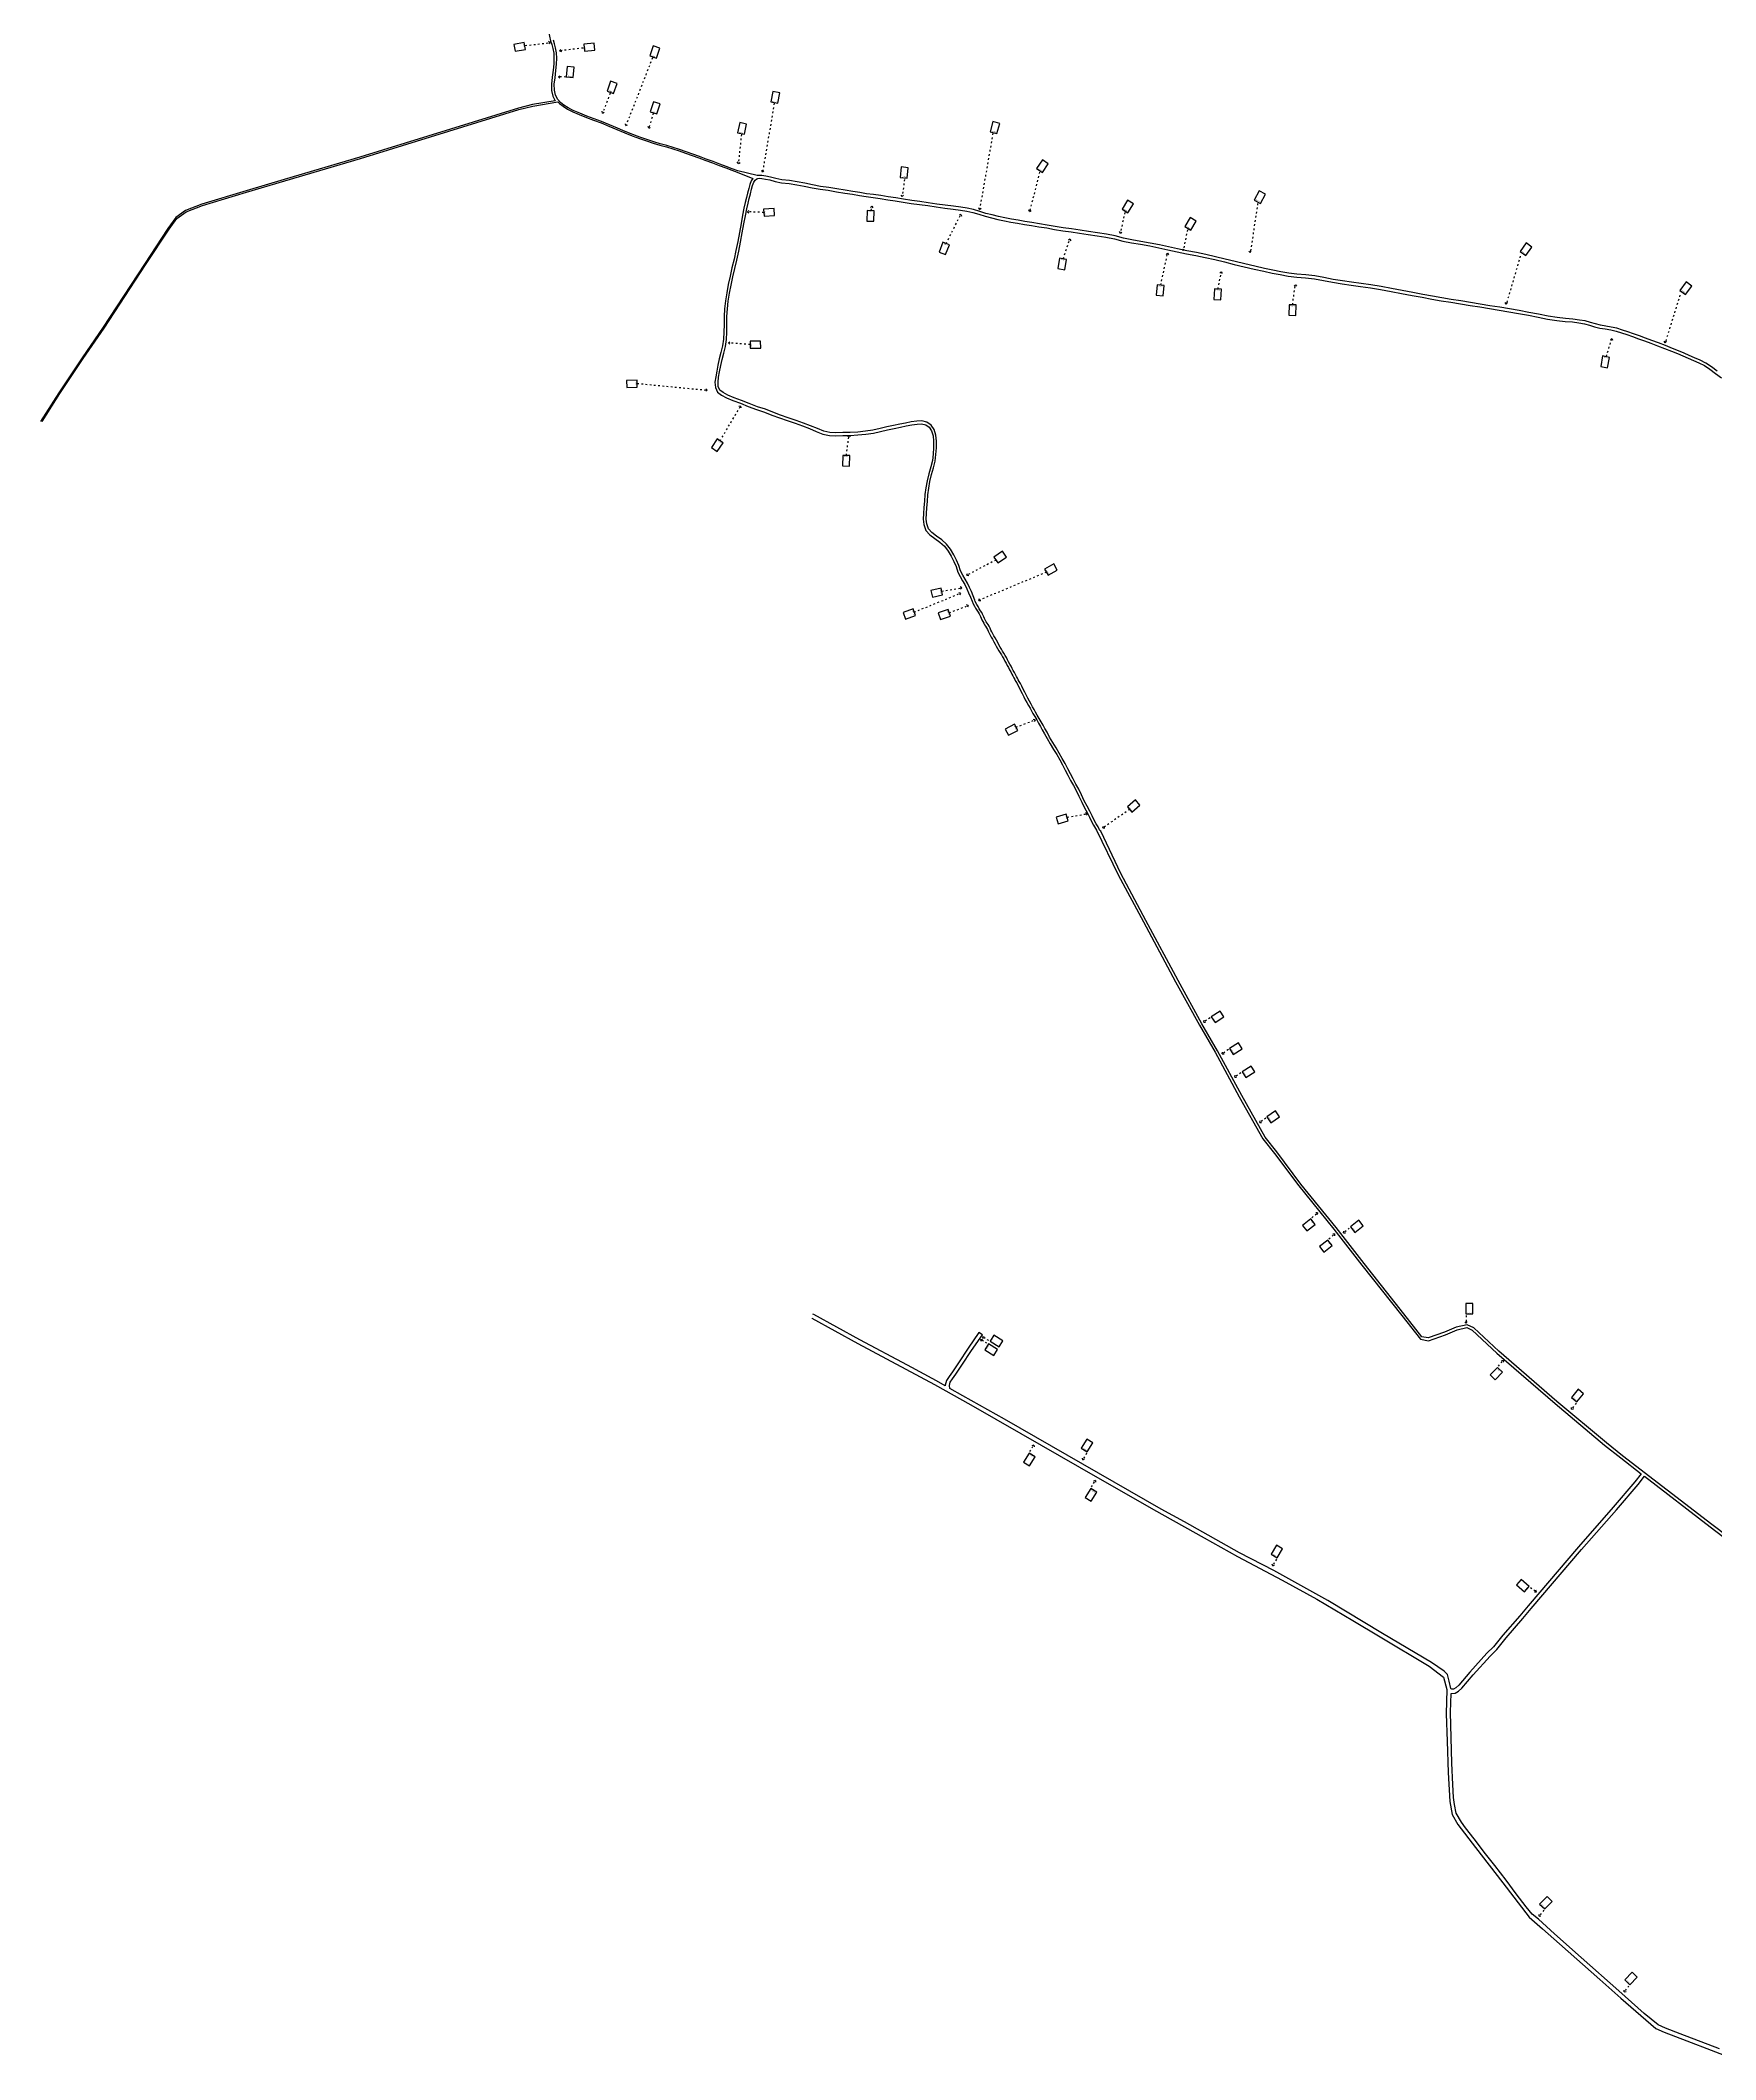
# Model space of a CAD drawing. Extents: x 714896 to 749292, y 8417558 to 8447149.
# Drawn here: x 726280 to 728666, y 8438666 to 8441540 of the extents above; entities that cross this region are included whole.
import ezdxf
from ezdxf.enums import TextEntityAlignment as Align

# ---------------------------------------------------------------- set-up
doc = ezdxf.new("R2010")
doc.units = 0
doc.header["$MEASUREMENT"] = 0
doc.linetypes.add('ACAD_ISO03W100', pattern=[30, 12, -18])
for name, color, linetype in [('LOTE', 7, 'CONTINUOUS'), ('NUM-PORTA', 7, 'CONTINUOUS'), ('QUADRA', 6, 'CONTINUOUS')]:
    doc.layers.add(name, color=color, linetype=linetype)

msp = doc.modelspace()

# ---------------------------------------------------------------- linework, layer by layer
at = {"layer": 'LOTE'}
for p, q in [((726969.2, 8441537.5), (726954.4, 8441534.7)), ((726954.4, 8441534.7), (726956.3, 8441524.9)), ((726956.3, 8441524.9), (726971, 8441527.6)), ((726971, 8441527.6), (726969.2, 8441537.5)), ((727068.7, 8441536.5), (727053.8, 8441534.9)), ((727053.8, 8441534.9), (727054.8, 8441524.9)), ((727054.8, 8441524.9), (727069.8, 8441526.5)), ((727069.8, 8441526.5), (727068.7, 8441536.5)), ((727152.6, 8441532.4), (727147.7, 8441518.3)), ((727162.1, 8441529.2), (727152.6, 8441532.4)), ((727157.2, 8441515), (727162.1, 8441529.2)), ((727030.3, 8441503.2), (727029, 8441488.3)), ((727040.3, 8441502.3), (727030.3, 8441503.2)), ((727038.9, 8441487.4), (727040.3, 8441502.3)), ((727147.7, 8441518.3), (727157.2, 8441515)), ((727029, 8441488.3), (727038.9, 8441487.4)), ((727092.1, 8441482.4), (727087, 8441468.3)), ((727087, 8441468.3), (727096.4, 8441464.9)), ((727101.5, 8441479), (727092.1, 8441482.4)), ((727096.4, 8441464.9), (727101.5, 8441479)), ((727323.1, 8441467.4), (727320.2, 8441452.7)), ((727332.9, 8441465.5), (727323.1, 8441467.4)), ((727330, 8441450.8), (727332.9, 8441465.5)), ((727153, 8441453.1), (727148.5, 8441438.8)), ((727148.5, 8441438.8), (727158.1, 8441435.9)), ((727162.5, 8441450.2), (727153, 8441453.1)), ((727158.1, 8441435.9), (727162.5, 8441450.2)), ((727320.2, 8441452.7), (727330, 8441450.8)), ((727275.9, 8441423.5), (727272.7, 8441408.8)), ((727272.7, 8441408.8), (727282.5, 8441406.7)), ((727285.7, 8441421.3), (727275.9, 8441423.5)), ((727282.5, 8441406.7), (727285.7, 8441421.3)), ((727636.4, 8441424.8), (727632.5, 8441410.4)), ((727632.5, 8441410.4), (727642.1, 8441407.7)), ((727646.1, 8441422.2), (727636.4, 8441424.8)), ((727642.1, 8441407.7), (727646.1, 8441422.2)), ((727506, 8441360.2), (727504.3, 8441345.3)), ((727515.9, 8441359.1), (727506, 8441360.2)), ((727514.2, 8441344.2), (727515.9, 8441359.1)), ((727707, 8441370.3), (727698.6, 8441357.8)), ((727698.6, 8441357.8), (727706.9, 8441352.3)), ((727706.9, 8441352.3), (727715.3, 8441364.7)), ((727715.3, 8441364.7), (727707, 8441370.3)), ((727504.3, 8441345.3), (727514.2, 8441344.2)), ((728015.6, 8441326.3), (728008.6, 8441313.1)), ((728024.5, 8441321.6), (728015.6, 8441326.3)), ((728017.5, 8441308.4), (728024.5, 8441321.6)), ((727325, 8441300.9), (727310, 8441300)), ((727310, 8441300), (727310.6, 8441290)), ((727325.6, 8441290.9), (727325, 8441300.9)), ((727457.3, 8441298.2), (727456.7, 8441283.2)), ((727467.3, 8441297.8), (727457.3, 8441298.2)), ((727466.7, 8441282.8), (727467.3, 8441297.8)), ((727828.1, 8441312.8), (727820.3, 8441300)), ((727820.3, 8441300), (727828.8, 8441294.8)), ((727836.6, 8441307.6), (727828.1, 8441312.8)), ((727828.8, 8441294.8), (727836.6, 8441307.6)), ((728008.6, 8441313.1), (728017.5, 8441308.4)), ((727310.6, 8441290), (727325.6, 8441290.9)), ((727456.7, 8441283.2), (727466.7, 8441282.8)), ((727917.5, 8441288.1), (727909.7, 8441275.3)), ((727909.7, 8441275.3), (727918.2, 8441270.1)), ((727926.1, 8441282.8), (727917.5, 8441288.1)), ((727918.2, 8441270.1), (727926.1, 8441282.8)), ((727565.1, 8441253), (727559.8, 8441239)), ((727559.8, 8441239), (727569.1, 8441235.4)), ((727574.4, 8441249.4), (727565.1, 8441253)), ((727569.1, 8441235.4), (727574.4, 8441249.4)), ((728395.9, 8441252.1), (728387.2, 8441239.9)), ((728387.2, 8441239.9), (728395.3, 8441234)), ((728395.3, 8441234), (728404, 8441246.2)), ((728404, 8441246.2), (728395.9, 8441252.1)), ((727731.5, 8441230.2), (727729.1, 8441215.4)), ((727729.1, 8441215.4), (727739, 8441213.8)), ((727741.4, 8441228.6), (727731.5, 8441230.2)), ((727739, 8441213.8), (727741.4, 8441228.6)), ((727870.4, 8441192.5), (727868.8, 8441177.5)), ((727868.8, 8441177.5), (727878.7, 8441176.5)), ((727880.3, 8441191.4), (727870.4, 8441192.5)), ((727878.7, 8441176.5), (727880.3, 8441191.4)), ((727951.8, 8441186.5), (727951.2, 8441171.5)), ((727961.8, 8441186.1), (727951.8, 8441186.5)), ((727961.2, 8441171.1), (727961.8, 8441186.1)), ((728623.7, 8441196.6), (728614.8, 8441184.5)), ((728614.8, 8441184.5), (728622.8, 8441178.6)), ((728622.8, 8441178.6), (728631.7, 8441190.6)), ((728631.7, 8441190.6), (728623.7, 8441196.6)), ((727951.2, 8441171.5), (727961.2, 8441171.1)), ((728058.3, 8441164), (728057.7, 8441149)), ((728057.7, 8441149), (728067.7, 8441148.7)), ((728068.3, 8441163.7), (728058.3, 8441164)), ((728067.7, 8441148.7), (728068.3, 8441163.7)), ((727305.7, 8441112.4), (727290.7, 8441112.1)), ((727290.7, 8441112.1), (727290.9, 8441102.1)), ((727290.9, 8441102.1), (727305.9, 8441102.4)), ((727305.9, 8441102.4), (727305.7, 8441112.4)), ((728504.7, 8441091.1), (728501.9, 8441076.3)), ((728514.6, 8441089.1), (728504.7, 8441091.1)), ((728501.9, 8441076.3), (728511.7, 8441074.4)), ((728511.7, 8441074.4), (728514.6, 8441089.1)), ((727129.8, 8441056.7), (727114.8, 8441056.2)), ((727114.8, 8441056.2), (727115.1, 8441046.2)), ((727115.1, 8441046.2), (727130.1, 8441046.7)), ((727130.1, 8441046.7), (727129.8, 8441056.7)), ((727244, 8440973), (727235.5, 8440960.6)), ((727235.5, 8440960.6), (727243.7, 8440954.9)), ((727243.7, 8440954.9), (727252.2, 8440967.3)), ((727252.2, 8440967.3), (727244, 8440973)), ((727422.8, 8440949.6), (727422.2, 8440934.6)), ((727432.8, 8440949.2), (727422.8, 8440949.6)), ((727432.2, 8440934.2), (727432.8, 8440949.2)), ((727422.2, 8440934.6), (727432.2, 8440934.2)), ((727650.3, 8440813.1), (727637.9, 8440804.7)), ((727637.9, 8440804.7), (727643.4, 8440796.4)), ((727643.4, 8440796.4), (727655.9, 8440804.8)), ((727655.9, 8440804.8), (727650.3, 8440813.1)), ((727723.1, 8440795), (727710, 8440787.6)), ((727710, 8440787.6), (727715, 8440778.9)), ((727715, 8440778.9), (727728, 8440786.3)), ((727728, 8440786.3), (727723.1, 8440795)), ((727562.6, 8440760.7), (727548, 8440757.4)), ((727548, 8440757.4), (727550.2, 8440747.7)), ((727550.2, 8440747.7), (727564.8, 8440751)), ((727564.8, 8440751), (727562.6, 8440760.7)), ((727522.8, 8440730.9), (727508.6, 8440726)), ((727508.6, 8440726), (727511.9, 8440716.5)), ((727511.9, 8440716.5), (727526.1, 8440721.5)), ((727526.1, 8440721.5), (727522.8, 8440730.9)), ((727572.8, 8440730.1), (727558.6, 8440725.3)), ((727558.6, 8440725.3), (727561.8, 8440715.8)), ((727561.8, 8440715.8), (727576, 8440720.6)), ((727576, 8440720.6), (727572.8, 8440730.1)), ((727667.2, 8440566.7), (727653.9, 8440559.9)), ((727653.9, 8440559.9), (727658.5, 8440551)), ((727658.5, 8440551), (727671.8, 8440557.8)), ((727671.8, 8440557.8), (727667.2, 8440566.7)), ((727839.3, 8440459.2), (727827.9, 8440449.4)), ((727845.8, 8440451.6), (727839.3, 8440459.2)), ((727740.9, 8440438.9), (727726.5, 8440434.7)), ((727726.5, 8440434.7), (727729.3, 8440425.1)), ((727743.7, 8440429.3), (727740.9, 8440438.9)), ((727827.9, 8440449.4), (727834.5, 8440441.8)), ((727834.5, 8440441.8), (727845.8, 8440451.6)), ((727729.3, 8440425.1), (727743.7, 8440429.3)), ((727959.9, 8440158.5), (727947.3, 8440150.4)), ((727947.3, 8440150.4), (727952.7, 8440142)), ((727952.7, 8440142), (727965.3, 8440150.1)), ((727965.3, 8440150.1), (727959.9, 8440158.5)), ((727986.1, 8440113.1), (727973.4, 8440105)), ((727973.4, 8440105), (727978.8, 8440096.6)), ((727978.8, 8440096.6), (727991.5, 8440104.7)), ((727991.5, 8440104.7), (727986.1, 8440113.1)), ((728004, 8440080.2), (727991.4, 8440072.1)), ((727991.4, 8440072.1), (727996.7, 8440063.7)), ((727996.7, 8440063.7), (728009.4, 8440071.8)), ((728009.4, 8440071.8), (728004, 8440080.2)), ((728039, 8440016.2), (728026.6, 8440007.7)), ((728026.6, 8440007.7), (728032.3, 8439999.4)), ((728032.3, 8439999.4), (728044.7, 8440008)), ((728044.7, 8440008), (728039, 8440016.2)), ((728089.1, 8439862.5), (728077.4, 8439853.2)), ((728095.4, 8439854.7), (728089.1, 8439862.5)), ((728157.3, 8439860.6), (728145.5, 8439851.2)), ((728163.5, 8439852.8), (728157.3, 8439860.6)), ((728077.4, 8439853.2), (728083.6, 8439845.4)), ((728083.6, 8439845.4), (728095.4, 8439854.7)), ((728113.4, 8439832.4), (728101.7, 8439823)), ((728119.6, 8439824.6), (728113.4, 8439832.4)), ((728145.5, 8439851.2), (728151.8, 8439843.4)), ((728151.8, 8439843.4), (728163.5, 8439852.8)), ((728101.7, 8439823), (728107.9, 8439815.2)), ((728107.9, 8439815.2), (728119.6, 8439824.6)), ((728310, 8439742.2), (728310, 8439727.2)), ((728320, 8439742.2), (728310, 8439742.2)), ((728320, 8439727.2), (728320, 8439742.2)), ((728310, 8439727.2), (728320, 8439727.2)), ((727630.1, 8439684.6), (727624.9, 8439676)), ((727642.9, 8439676.7), (727630.1, 8439684.6)), ((727637.9, 8439696.8), (727632.6, 8439688.3)), ((727632.6, 8439688.3), (727645.4, 8439680.5)), ((727650.6, 8439689), (727637.9, 8439696.8)), ((727645.4, 8439680.5), (727650.6, 8439689)), ((727624.9, 8439676), (727637.7, 8439668.2)), ((727637.7, 8439668.2), (727642.9, 8439676.7)), ((728354.8, 8439651.2), (728344.4, 8439640.4)), ((728344.4, 8439640.4), (728351.6, 8439633.4)), ((728351.6, 8439633.4), (728362, 8439644.2)), ((728362, 8439644.2), (728354.8, 8439651.2)), ((728469.7, 8439620), (728460.3, 8439608.3)), ((728460.3, 8439608.3), (728468, 8439602)), ((728468, 8439602), (728477.5, 8439613.7)), ((728477.5, 8439613.7), (728469.7, 8439620)), ((727770, 8439549), (727762.1, 8439536.2)), ((727778.5, 8439543.8), (727770, 8439549)), ((727770.6, 8439531), (727778.5, 8439543.8)), ((727688.1, 8439529.2), (727680.2, 8439516.4)), ((727680.2, 8439516.4), (727688.7, 8439511.2)), ((727696.6, 8439523.9), (727688.1, 8439529.2)), ((727688.7, 8439511.2), (727696.6, 8439523.9)), ((727762.1, 8439536.2), (727770.6, 8439531)), ((727775.8, 8439478.8), (727767.9, 8439466)), ((727767.9, 8439466), (727776.5, 8439460.7)), ((727784.3, 8439473.5), (727775.8, 8439478.8)), ((727776.5, 8439460.7), (727784.3, 8439473.5)), ((728040.3, 8439398.1), (728032.5, 8439385.3)), ((728048.9, 8439392.8), (728040.3, 8439398.1)), ((728032.5, 8439385.3), (728041, 8439380)), ((728041, 8439380), (728048.9, 8439392.8)), ((728388.7, 8439349), (728382.2, 8439341.4)), ((728382.2, 8439341.4), (728393.5, 8439331.6)), ((728400.1, 8439339.2), (728388.7, 8439349)), ((728393.5, 8439331.6), (728400.1, 8439339.2)), ((728425.5, 8438897.9), (728415, 8438887.1)), ((728415, 8438887.1), (728422.2, 8438880.2)), ((728422.2, 8438880.2), (728432.6, 8438890.9)), ((728432.6, 8438890.9), (728425.5, 8438897.9)), ((728546.7, 8438790), (728536.2, 8438779.3)), ((728536.2, 8438779.3), (728543.4, 8438772.3)), ((728543.4, 8438772.3), (728553.9, 8438783)), ((728553.9, 8438783), (728546.7, 8438790))]:
    msp.add_line(p, q, dxfattribs=at)
at = {"layer": 'LOTE', "color": 7, "linetype": 'ACAD_ISO03W100', "ltscale": 0.2}
for points in [[(726970.6, 8441533.1), (727006, 8441537.1)], [(727052.8, 8441529.4), (727019.5, 8441525.5)], [(727151.7, 8441515.5), (727113.8, 8441419)], [(727028.2, 8441488.2), (727017.7, 8441488.5)], [(727091.4, 8441465.1), (727080.6, 8441436.9)], [(727152.9, 8441436.6), (727146.3, 8441415.3)], [(727325.1, 8441450.8), (727308.4, 8441353)], [(727636.4, 8441408.1), (727617.5, 8441299.8)], [(727278.3, 8441406.6), (727274, 8441365.3)], [(727703, 8441353), (727688.6, 8441296.7)], [(727510.6, 8441342.4), (727507.2, 8441318)], [(727310.1, 8441295.3), (727286.9, 8441296.5)], [(727463, 8441298), (727464, 8441304.5)], [(727569.8, 8441251.2), (727590.8, 8441292.6)], [(727824.2, 8441295.5), (727817.9, 8441265.9)], [(728013.4, 8441308.4), (728003, 8441238.3)], [(727913.6, 8441270.7), (727907.3, 8441241.1)], [(727736.6, 8441229.4), (727746.1, 8441257.5)], [(727875.4, 8441191.9), (727885.2, 8441237.3)], [(727956.8, 8441186.3), (727961.7, 8441210.9)], [(728387.3, 8441233.1), (728367.5, 8441164.9)], [(728063, 8441163.9), (728067.2, 8441192.5)], [(728614.8, 8441177.7), (728593.7, 8441110)], [(727290.6, 8441107.2), (727259.9, 8441109.9)], [(728510, 8441090.3), (728517.8, 8441115.8)], [(727129.9, 8441052), (727229.6, 8441042.4)], [(727247.9, 8440970.3), (727277.2, 8441019.7)], [(727427.5, 8440949.4), (727431.7, 8440978)], [(727640.7, 8440800.6), (727599.5, 8440779)], [(727712.5, 8440783.2), (727616.5, 8440743.1)], [(727524.3, 8440726.4), (727590.3, 8440753.3)], [(727563.7, 8440756.1), (727592.2, 8440761.1)], [(727574.3, 8440725.6), (727601.4, 8440735.8)], [(727669.4, 8440562.5), (727696.4, 8440573)], [(727742.3, 8440434.3), (727770.7, 8440439.4)], [(727831.2, 8440445.6), (727793, 8440419.2)], [(727945.6, 8440148.9), (727936.8, 8440142.8)], [(727971.7, 8440103.5), (727963, 8440097.4)], [(727989.6, 8440070.6), (727980.9, 8440064.5)], [(728024.9, 8440006.1), (728016.4, 8439999.6)], [(728090.7, 8439864.2), (728098.8, 8439871.2)], [(728115, 8439834.1), (728123, 8439841.1)], [(728143.9, 8439849.5), (728135.9, 8439842.5)], [(728310.3, 8439724.9), (728310.4, 8439714.2)], [(727628, 8439685.5), (727618.9, 8439691)], [(727630.5, 8439689.3), (727621.4, 8439694.8)], [(728356.2, 8439653), (728363.3, 8439661)], [(728466.8, 8439600), (728460.4, 8439591.5)], [(727689.1, 8439531.3), (727694.6, 8439540.5)], [(727769.7, 8439528.9), (727764.5, 8439519.5)], [(727776.8, 8439480.9), (727782.3, 8439490)], [(728040.1, 8439377.9), (728034.9, 8439368.6)], [(728402, 8439337.9), (728410.4, 8439331.3)], [(728420.9, 8438878.2), (728414.3, 8438869.8)], [(728542.1, 8438770.4), (728535.5, 8438762)]]:
    msp.add_lwpolyline(points, dxfattribs=at)
at = {"layer": 'LOTE'}
for points in [[(727006, 8441537.1), (727003.8, 8441538.6)], [(727006, 8441537.1), (727004.1, 8441535.3)], [(727019.5, 8441525.5), (727021.2, 8441527.5)], [(727019.5, 8441525.5), (727022.1, 8441524.7)], [(727017.7, 8441488.5), (727019.8, 8441490.1)], [(727017.7, 8441488.5), (727019.7, 8441486.8)], [(727080.6, 8441436.9), (727079.9, 8441439.4)], [(727080.6, 8441436.9), (727082.9, 8441438.1)], [(727113.8, 8441419), (727113.3, 8441421.6)], [(727113.8, 8441419), (727116.2, 8441420)], [(727146.3, 8441415.3), (727145.4, 8441417.7)], [(727146.3, 8441415.3), (727148.5, 8441416.7)], [(727274, 8441365.3), (727272.2, 8441367.3)], [(727274, 8441365.3), (727276.4, 8441366.3)], [(727308.4, 8441353), (727307.2, 8441355.3)], [(727308.4, 8441353), (727310.4, 8441354.7)], [(727286.9, 8441296.5), (727289, 8441298.1)], [(727286.9, 8441296.5), (727288.9, 8441294.8)], [(727464, 8441304.5), (727462.1, 8441302.6)], [(727464, 8441304.5), (727465.4, 8441302.2)], [(727507.2, 8441318), (727505.8, 8441320.2)], [(727507.2, 8441318), (727509.1, 8441319.8)], [(727590.8, 8441292.6), (727588.5, 8441291.5)], [(727590.8, 8441292.6), (727591.5, 8441290.1)], [(727617.5, 8441299.8), (727616.3, 8441302.2)], [(727617.5, 8441299.8), (727619.6, 8441301.4)], [(727688.6, 8441296.7), (727687.5, 8441299.1)], [(727688.6, 8441296.7), (727690.7, 8441298.2)], [(727817.9, 8441265.9), (727816.7, 8441268.2)], [(727817.9, 8441265.9), (727819.9, 8441267.5)], [(727746.1, 8441257.5), (727744, 8441255.9)], [(727746.1, 8441257.5), (727747.2, 8441255.1)], [(727885.2, 8441237.3), (727883.2, 8441235.6)], [(727885.2, 8441237.3), (727886.4, 8441235)], [(727907.3, 8441241.1), (727905.5, 8441243.1)], [(727907.3, 8441241.1), (727908.8, 8441243.3)], [(728003, 8441238.3), (728001.1, 8441240.1)], [(728003, 8441238.3), (728004.3, 8441240.5)], [(727961.7, 8441210.9), (727959.8, 8441209.1)], [(727961.7, 8441210.9), (727963.1, 8441208.7)], [(728067.2, 8441192.5), (728065.3, 8441190.7)], [(728067.2, 8441192.5), (728068.6, 8441190.3)], [(728367.5, 8441164.9), (728365.9, 8441167)], [(728367.5, 8441164.9), (728369.2, 8441167)], [(727259.9, 8441109.9), (727262, 8441111.4)], [(727259.9, 8441109.9), (727261.8, 8441108.1)], [(728517.8, 8441115.8), (728515.7, 8441114.3)], [(728517.8, 8441115.8), (728518.9, 8441113.4)], [(728593.7, 8441110), (728592.1, 8441112.1)], [(728593.7, 8441110), (728595.4, 8441112)], [(727229.6, 8441042.4), (727227.5, 8441040.9)], [(727229.6, 8441042.4), (727227.7, 8441044.1)], [(727277.2, 8441019.7), (727274.7, 8441019)], [(727277.2, 8441019.7), (727277.4, 8441017.1)], [(727431.7, 8440978), (727429.8, 8440976.2)], [(727431.7, 8440978), (727433.1, 8440975.8)], [(727599.5, 8440779), (727600.5, 8440781.4)], [(727599.5, 8440779), (727602.1, 8440778.6)], [(727590.3, 8440753.3), (727587.8, 8440754)], [(727590.3, 8440753.3), (727589.1, 8440751)], [(727592.2, 8440761.1), (727589.9, 8440762.3)], [(727592.2, 8440761.1), (727590.5, 8440759.1)], [(727601.4, 8440735.8), (727598.9, 8440736.6)], [(727601.4, 8440735.8), (727600.1, 8440733.5)], [(727616.5, 8440743.1), (727617.2, 8440745.6)], [(727616.5, 8440743.1), (727619.1, 8440743)], [(727696.4, 8440573), (727693.9, 8440573.7)], [(727696.4, 8440573), (727695.1, 8440570.6)], [(727770.7, 8440439.4), (727768.4, 8440440.6)], [(727770.7, 8440439.4), (727769.1, 8440437.4)], [(727793, 8440419.2), (727793.7, 8440421.8)], [(727793, 8440419.2), (727795.6, 8440419.1)], [(727936.8, 8440142.8), (727937.5, 8440145.3)], [(727936.8, 8440142.8), (727939.4, 8440142.7)], [(727963, 8440097.4), (727963.6, 8440099.9)], [(727963, 8440097.4), (727965.6, 8440097.3)], [(727980.9, 8440064.5), (727981.5, 8440067)], [(727980.9, 8440064.5), (727983.5, 8440064.4)], [(728016.4, 8439999.6), (728017, 8440002.2)], [(728016.4, 8439999.6), (728019.1, 8439999.6)], [(728098.8, 8439871.2), (728096.2, 8439871.1)], [(728098.8, 8439871.2), (728098.4, 8439868.7)], [(728123, 8439841.1), (728120.4, 8439840.9)], [(728123, 8439841.1), (728122.7, 8439838.5)], [(728135.9, 8439842.5), (728136.3, 8439845.1)], [(728135.9, 8439842.5), (728138.5, 8439842.7)], [(728310.4, 8439714.2), (728308.7, 8439716.2)], [(728310.4, 8439714.2), (728312, 8439716.3)], [(727618.9, 8439691), (727621.4, 8439691.5)], [(727618.9, 8439691), (727619.9, 8439688.6)], [(727621.4, 8439694.8), (727623.9, 8439695.2)], [(727621.4, 8439694.8), (727622.3, 8439692.4)], [(728363.3, 8439661), (728360.7, 8439660.5)], [(728363.3, 8439661), (728363.2, 8439658.4)], [(728460.4, 8439591.5), (728460.3, 8439594.1)], [(728460.4, 8439591.5), (728463, 8439592.2)], [(727694.6, 8439540.5), (727692.1, 8439539.5)], [(727694.6, 8439540.5), (727695, 8439537.9)], [(727764.5, 8439519.5), (727764, 8439522.1)], [(727764.5, 8439519.5), (727766.9, 8439520.6)], [(727782.3, 8439490), (727779.8, 8439489)], [(727782.3, 8439490), (727782.7, 8439487.5)], [(728034.9, 8439368.6), (728034.3, 8439371.1)], [(728034.9, 8439368.6), (728037.3, 8439369.6)], [(728410.4, 8439331.3), (728407.8, 8439331.2)], [(728410.4, 8439331.3), (728409.7, 8439333.8)], [(728414.3, 8438869.8), (728414.2, 8438872.4)], [(728414.3, 8438869.8), (728416.8, 8438870.5)], [(728535.5, 8438762), (728535.4, 8438764.6)], [(728535.5, 8438762), (728538, 8438762.6)]]:
    msp.add_lwpolyline(points, dxfattribs=at)
at = {"layer": 'QUADRA'}
for points in [[(727003.8, 8441553.2), (727006.7, 8441539.6), (727008.3, 8441534.3), (727009.9, 8441528.7), (727011, 8441522.3), (727011.4, 8441515), (727011.2, 8441506.8), (727010.4, 8441497.8), (727009, 8441487.8), (727007.9, 8441478.1), (727008, 8441469.1), (727009.8, 8441460.9), (727013.1, 8441454.5), (727013.1, 8441454.5), (726980.7, 8441448.9), (726960.9, 8441443.9), (726735.1, 8441374.1), (726627.4, 8441342.3), (726572.9, 8441326.3), (726510.2, 8441307.3), (726486.8, 8441298.3), (726473.1, 8441288.3), (726461.7, 8441272.8), (726428.3, 8441221.9), (726369.4, 8441132), (726339.6, 8441088.5), (726306.3, 8441038.6), (726280.1, 8440997.6)], [(728667.8, 8441069.6), (728659.8, 8441075.6), (728651.7, 8441080.9), (728643.5, 8441084.9), (728635.7, 8441088.4), (728628.1, 8441091.6), (728620.7, 8441095), (728612.9, 8441098.5), (728604.1, 8441101.9), (728594.3, 8441105.8), (728584.4, 8441109.6), (728574.9, 8441113.3), (728565.8, 8441116.5), (728557, 8441119.7), (728548.7, 8441122.7), (728540.5, 8441125.5), (728532.9, 8441127.8), (728525.1, 8441130.5), (728517, 8441132.3), (728509.1, 8441133.7), (728501.6, 8441134.9), (728494.5, 8441136.8), (728487.3, 8441138.9), (728479.7, 8441141), (728471.6, 8441142.3), (728462.4, 8441143.7), (728451.9, 8441144.6), (728440.1, 8441145.9), (728427, 8441147.9), (728413.5, 8441150.5), (728399.8, 8441153.1), (728385.9, 8441155.7), (728372, 8441158.2), (728358.1, 8441160.6), (728344.1, 8441162.7), (728330.4, 8441165), (728316.6, 8441167.2), (728302.8, 8441169.4), (728289.1, 8441171.7), (728275.5, 8441173.9), (728262.2, 8441176.3), (728248.6, 8441178.8), (728234.2, 8441181.6), (728219.3, 8441184.3), (728204.2, 8441187.3), (728189.2, 8441190.1), (728174.7, 8441192.4), (728160.7, 8441194.4), (728147.3, 8441196.2), (728134.2, 8441198.1), (728120.9, 8441200.1), (728107.9, 8441202.6), (728095, 8441205.1), (728082, 8441206.6), (728069.4, 8441207.6), (728057.7, 8441209), (728046.4, 8441211.1), (728035.1, 8441213.3), (728023, 8441215.8), (728009.4, 8441218.9), (727995.3, 8441222.2), (727981.2, 8441225.6), (727967.1, 8441229), (727953.4, 8441232.4), (727939.8, 8441235.6), (727926.2, 8441238.2), (727912.7, 8441240.8), (727899.5, 8441243.6), (727886.6, 8441246.6), (727873.7, 8441249.3), (727860.5, 8441251.9), (727847.3, 8441254.2), (727834.5, 8441256.2), (727822.4, 8441258.6), (727810.5, 8441261.9), (727798.2, 8441264.4), (727785.4, 8441266.3), (727772.8, 8441268.2), (727760.6, 8441270.2), (727748.4, 8441271.9), (727736.5, 8441273.6), (727725, 8441275.3), (727713.7, 8441277.5), (727702.7, 8441279.3), (727692.1, 8441280.9), (727681.9, 8441282.5), (727672.2, 8441284.3), (727662.8, 8441286), (727653.6, 8441287.6), (727644.4, 8441289.6), (727635.3, 8441291.8), (727626.4, 8441294.1), (727617.7, 8441296.8), (727608.8, 8441299.4), (727600, 8441301.5), (727590.8, 8441303.1), (727580.5, 8441304.4), (727568.6, 8441305.9), (727556.4, 8441307.4), (727544.3, 8441309.3), (727532.4, 8441310.9), (727520.8, 8441312.6), (727509.3, 8441314.4), (727498.1, 8441316.1), (727487.3, 8441317.6), (727476.7, 8441319.4), (727466.4, 8441320.9), (727456.4, 8441322.1), (727447.1, 8441323.7), (727437.2, 8441325.4), (727426.1, 8441327.1), (727414.4, 8441329), (727402.6, 8441331.1), (727391, 8441332.6), (727379.7, 8441334.7), (727368.5, 8441336.9), (727357.8, 8441338.9), (727346.9, 8441340.7), (727336.1, 8441342), (727327.2, 8441343.8), (727319.7, 8441345.8), (727313.3, 8441347.1), (727307.6, 8441348), (727303.5, 8441348.2), (727300.6, 8441348), (727273.2, 8441354.6), (727265.3, 8441357.7), (727256.7, 8441360.8), (727247.5, 8441364.2), (727237.9, 8441367.8), (727228.2, 8441371.4), (727218.5, 8441375), (727209, 8441378.5), (727199.5, 8441381.8), (727190.3, 8441384.9), (727181.3, 8441387.9), (727172.1, 8441390.6), (727162.8, 8441393.2), (727153.4, 8441396.1), (727143.7, 8441399.4), (727133.9, 8441402.8), (727123.7, 8441406.4), (727113, 8441410.7), (727101.8, 8441415.5), (727090.4, 8441420.2), (727079.3, 8441424.7), (727068.6, 8441428.8), (727058.3, 8441432.7), (727048.1, 8441436.7), (727038.9, 8441440.5), (727031.5, 8441444.3), (727025.5, 8441448.2), (727020.5, 8441451.9), (727016.7, 8441456.4), (727013.6, 8441462.2), (727012, 8441469.5), (727011.9, 8441477.9), (727012.9, 8441487.3), (727014.3, 8441497.3), (727015.2, 8441506.6), (727015.5, 8441515), (727014.9, 8441522.7), (727013.8, 8441529.6), (727012.2, 8441535.4), (727010.6, 8441540.6)], [(726282.6, 8440997.8), (726282.6, 8440997.8), (726282.6, 8440997.8), (726307.9, 8441037.5), (726341.2, 8441087.4), (726371, 8441130.9), (726430, 8441220.8), (726463.3, 8441271.7), (726474.6, 8441286.9), (726487.8, 8441296.5), (726510.8, 8441305.5), (726573.4, 8441324.4), (726628, 8441340.3), (726735.7, 8441372.2), (726961.4, 8441442), (726981.1, 8441446.9), (727016.8, 8441453.1), (727019.1, 8441450.4), (727024.4, 8441446.6), (727030.5, 8441442.6), (727038.1, 8441438.7), (727047.3, 8441434.8), (727057.5, 8441430.8), (727067.9, 8441427), (727078.5, 8441422.8), (727089.7, 8441418.3), (727101.1, 8441413.6), (727112.2, 8441408.9), (727123, 8441404.6), (727133.2, 8441400.9), (727143, 8441397.5), (727152.8, 8441394.2), (727162.3, 8441391.3), (727171.6, 8441388.7), (727180.7, 8441385.9), (727189.7, 8441383), (727198.9, 8441379.9), (727208.3, 8441376.6), (727217.8, 8441373.1), (727227.5, 8441369.5), (727237.2, 8441365.9), (727246.8, 8441362.4), (727256, 8441359), (727264.6, 8441355.8), (727272.5, 8441352.8), (727294.4, 8441343.8), (727292.1, 8441340.2), (727290.3, 8441335.2), (727288.7, 8441329.5), (727287.2, 8441323.1), (727285.5, 8441316.5), (727283.8, 8441309.5), (727281.9, 8441301.3), (727280.1, 8441291.4), (727277.9, 8441279.8), (727275.5, 8441267.1), (727273, 8441254.1), (727270.6, 8441241.2), (727267.9, 8441228.7), (727264.9, 8441216.5), (727262.1, 8441204.6), (727259.7, 8441192.8), (727257.4, 8441181.2), (727255.5, 8441169.7), (727254.2, 8441158.4), (727253.6, 8441147.2), (727253.6, 8441136), (727253.5, 8441125.2), (727252.9, 8441114.8), (727251.4, 8441105.3), (727249.2, 8441096.1), (727246.8, 8441087), (727244.9, 8441078.1), (727243.1, 8441069.5), (727241.8, 8441061.5), (727240.7, 8441053.8), (727241.2, 8441046.3), (727244.2, 8441039.7), (727250.1, 8441035.3), (727257.1, 8441031.6), (727266.3, 8441027.8), (727276.8, 8441023.8), (727288, 8441019.3), (727299.6, 8441014.9), (727311, 8441011.2), (727321.8, 8441006.9), (727332.5, 8441002.8), (727343.6, 8440999.1), (727354.7, 8440995.3), (727365.3, 8440991.6), (727375.3, 8440987.7), (727385, 8440983.7), (727394.2, 8440979.9), (727403.6, 8440977.8), (727412.8, 8440977.3), (727422.8, 8440977.7), (727433.3, 8440978.1), (727444.2, 8440978.6), (727455.3, 8440979.8), (727466.3, 8440981.3), (727476.6, 8440983.6), (727486.5, 8440985.9), (727495.8, 8440987.9), (727504.7, 8440989.7), (727513, 8440991.5), (727520.9, 8440992.9), (727528.4, 8440994.1), (727534.8, 8440994.4), (727540.8, 8440993), (727545.7, 8440989.6), (727549.2, 8440984.4), (727551.2, 8440977.6), (727551.9, 8440969.6), (727552, 8440960.6), (727551.2, 8440951.4), (727550.2, 8440942.2), (727547.9, 8440933.1), (727545.1, 8440923.4), (727542.7, 8440913.3), (727540.8, 8440903.4), (727539.7, 8440893.7), (727539, 8440884.3), (727538.3, 8440875.4), (727537.8, 8440866.9), (727537.3, 8440858.7), (727538, 8440851), (727540.9, 8440842.8), (727546.5, 8440836.4), (727553.6, 8440831.3), (727561, 8440826.2), (727567.3, 8440820.4), (727572.5, 8440813.4), (727577, 8440806.1), (727580.7, 8440798.5), (727583.9, 8440791.3), (727586.6, 8440783.4), (727589.7, 8440776.9), (727593.2, 8440771.1), (727596.5, 8440765.6), (727599.4, 8440759.5), (727601.9, 8440753.9), (727604.4, 8440747.9), (727606.8, 8440742), (727608.5, 8440738.2), (727610.1, 8440735.1), (727611.7, 8440732.2), (727613.5, 8440729.1), (727615.4, 8440726.2), (727616.9, 8440723.8), (727617.9, 8440721.9), (727618.7, 8440720), (727619.6, 8440717.9), (727620.7, 8440715.6), (727621.9, 8440713.2), (727623.3, 8440710.7), (727624.6, 8440708.5), (727626, 8440706.4), (727627.4, 8440704), (727628.8, 8440701.6), (727629.9, 8440699.2), (727631.1, 8440696.5), (727632.6, 8440693.6), (727634.2, 8440690.7), (727635.9, 8440687.7), (727637.8, 8440684.3), (727639.6, 8440681), (727641.3, 8440677.7), (727643.1, 8440674.5), (727644.9, 8440671.4), (727646.7, 8440668.5), (727648.6, 8440665.6), (727650.2, 8440662.7), (727651.9, 8440659.7), (727653.5, 8440656.6), (727655.1, 8440653.5), (727656.9, 8440650.4), (727658.6, 8440647.4), (727660.2, 8440644.3), (727661.9, 8440641.3), (727663.5, 8440638.3), (727665, 8440635.6), (727666.3, 8440633), (727667.5, 8440630.6), (727668.8, 8440628.2), (727670.3, 8440625.6), (727671.9, 8440622.6), (727673.7, 8440619.1), (727675.9, 8440614.8), (727678.2, 8440610.4), (727680.4, 8440605.9), (727682.6, 8440601.7), (727684.9, 8440597.5), (727687.1, 8440593.5), (727689.3, 8440589.6), (727691.4, 8440585.9), (727693.5, 8440582.1), (727696, 8440577.7), (727698.8, 8440572.9), (727701.6, 8440568.1), (727704.2, 8440563.4), (727706.8, 8440558.8), (727709.8, 8440553.3), (727713.5, 8440546.5), (727718, 8440538.7), (727722.7, 8440531), (727727.3, 8440523.6), (727731.6, 8440516.2), (727735.5, 8440508.8), (727739.3, 8440501.5), (727743.1, 8440494.2), (727747, 8440486.9), (727751, 8440479.7), (727754.9, 8440472.3), (727758.8, 8440464.4), (727762.9, 8440455.9), (727767, 8440448), (727770.7, 8440441), (727774, 8440434.6), (727776.9, 8440428.5), (727779.7, 8440423.1), (727782.5, 8440418.5), (727783.9, 8440415.9), (727814.8, 8440352.5), (727850.8, 8440285.7), (727896.6, 8440200), (727930.5, 8440138.2), (727952.7, 8440099.9), (727987.2, 8440036.5), (728020.6, 8439976.7), (728037.6, 8439955.5), (728071.9, 8439909.6), (728122, 8439847.9), (728162, 8439796.7), (728218.7, 8439725), (728245.2, 8439691.2), (728256.7, 8439688.8), (728280.8, 8439697.4), (728297.4, 8439704.6), (728311.5, 8439707.7), (728319, 8439704.1), (728354.1, 8439671.3), (728437, 8439599.6), (728507.5, 8439540.6), (728530.6, 8439522.2), (728559.7, 8439499.8), (728550.6, 8439488.3), (728519.7, 8439452.3), (728470.2, 8439395.7), (728398.4, 8439311.6), (728386.7, 8439297.6), (728362.5, 8439270), (728349.5, 8439253.4), (728340, 8439244.1), (728315.6, 8439217.1), (728300.1, 8439198.6), (728295.8, 8439195.1), (728292.4, 8439193.2), (728290.1, 8439192.8), (728288.9, 8439193.3), (728288.3, 8439193.9), (728286.1, 8439204.6), (728283.6, 8439213.7), (728278.9, 8439218.5), (728260.8, 8439230.8), (728191.1, 8439272.4), (728113.5, 8439319.4), (728036.4, 8439361.8), (727987.7, 8439387.1), (727909.2, 8439431.1), (727875.9, 8439449.5), (727652.8, 8439577.5), (727593.7, 8439610.8), (727575.1, 8439621.2), (727574.6, 8439625.5), (727575.8, 8439629.9), (727579, 8439635), (727583.7, 8439641.3), (727592.3, 8439654.3), (727606, 8439675), (727621.4, 8439697.3), (727616.5, 8439700.7), (727601, 8439678.4), (727587.3, 8439657.7), (727578.8, 8439644.8), (727574.1, 8439638.3), (727570.3, 8439632.4), (727568.5, 8439626), (727568.6, 8439624.9), (727556.1, 8439632), (727514.7, 8439654.4), (727447.1, 8439690.3), (727381.6, 8439726.2), (727380, 8439727.1)], [(728683.4, 8439409.8), (728660.4, 8439427.3), (728533, 8439525.4), (728510, 8439543.7), (728439.6, 8439602.7), (728356.8, 8439674.3), (728321.3, 8439707.5), (728311.9, 8439711.9), (728296.1, 8439708.5), (728279.3, 8439701.1), (728256.4, 8439693), (728247.4, 8439694.8), (728221.8, 8439727.5), (728165.2, 8439799.1), (728125.1, 8439850.4), (728075.1, 8439912), (728040.8, 8439957.9), (728023.9, 8439978.9), (727990.7, 8440038.4), (727956.2, 8440101.8), (727934, 8440140.1), (727900.2, 8440201.9), (727854.3, 8440287.5), (727818.4, 8440354.3), (727790.3, 8440414.5), (727788.9, 8440415.6), (727787.9, 8440417.4), (727786.1, 8440420.6), (727783.4, 8440425.1), (727780.7, 8440430.4), (727777.7, 8440436.4), (727774.4, 8440443), (727770.7, 8440450), (727766.6, 8440457.8), (727762.6, 8440466.2), (727758.7, 8440474.2), (727754.7, 8440481.7), (727750.7, 8440488.9), (727746.9, 8440496.1), (727743, 8440503.4), (727739.3, 8440510.7), (727735.3, 8440518.2), (727730.9, 8440525.8), (727726.3, 8440533.2), (727721.6, 8440540.8), (727717.2, 8440548.6), (727713.5, 8440555.4), (727710.5, 8440560.8), (727707.9, 8440565.5), (727705.2, 8440570.2), (727702.4, 8440575), (727699.7, 8440579.8), (727697.1, 8440584.2), (727695.1, 8440587.9), (727693, 8440591.7), (727690.8, 8440595.5), (727688.6, 8440599.5), (727686.4, 8440603.7), (727684.1, 8440607.9), (727681.9, 8440612.3), (727679.7, 8440616.7), (727677.5, 8440621), (727675.6, 8440624.6), (727674, 8440627.6), (727672.5, 8440630.2), (727671.3, 8440632.6), (727670, 8440634.9), (727668.7, 8440637.5), (727667.2, 8440640.4), (727665.5, 8440643.3), (727663.9, 8440646.3), (727662.3, 8440649.4), (727660.5, 8440652.5), (727658.8, 8440655.5), (727657.2, 8440658.6), (727655.6, 8440661.7), (727653.9, 8440664.7), (727652.2, 8440667.8), (727650.3, 8440670.7), (727648.5, 8440673.5), (727646.7, 8440676.6), (727645, 8440679.7), (727643.3, 8440683), (727641.4, 8440686.3), (727639.6, 8440689.7), (727637.9, 8440692.8), (727636.3, 8440695.6), (727634.9, 8440698.3), (727633.7, 8440700.9), (727632.5, 8440703.5), (727631, 8440706.2), (727629.5, 8440708.6), (727628.2, 8440710.7), (727626.9, 8440712.8), (727625.6, 8440715.2), (727624.4, 8440717.5), (727623.4, 8440719.6), (727622.5, 8440721.7), (727621.7, 8440723.6), (727620.6, 8440725.8), (727619, 8440728.4), (727617.1, 8440731.3), (727615.3, 8440734.4), (727613.7, 8440737.1), (727611.4, 8440741.4), (727610.7, 8440743.6), (727608.3, 8440749.5), (727605.8, 8440755.6), (727603.2, 8440761.3), (727600.2, 8440767.6), (727596.8, 8440773.2), (727593.4, 8440778.9), (727590.5, 8440785), (727587.8, 8440792.8), (727584.6, 8440800.3), (727580.7, 8440808.1), (727576, 8440815.8), (727570.4, 8440823.2), (727563.7, 8440829.5), (727556, 8440834.7), (727549.4, 8440839.6), (727544.6, 8440845), (727542.2, 8440851.9), (727541.5, 8440858.8), (727542, 8440866.6), (727542.5, 8440875.1), (727543.2, 8440884), (727543.9, 8440893.3), (727545, 8440902.8), (727546.8, 8440912.4), (727549.2, 8440922.3), (727552, 8440932), (727554.4, 8440941.4), (727555.4, 8440951), (727556.2, 8440960.5), (727556.1, 8440969.7), (727555.4, 8440978.4), (727553, 8440986.2), (727548.7, 8440992.7), (727542.5, 8440996.9), (727535.3, 8440998.6), (727528, 8440998.3), (727520.2, 8440997.1), (727512.2, 8440995.6), (727503.8, 8440993.9), (727494.9, 8440992), (727485.6, 8440990), (727475.7, 8440987.8), (727465.6, 8440985.5), (727454.8, 8440983.9), (727443.9, 8440982.8), (727433.1, 8440982.3), (727422.6, 8440981.9), (727412.9, 8440981.5), (727404.2, 8440981.9), (727395.5, 8440984), (727386.6, 8440987.6), (727376.9, 8440991.7), (727366.7, 8440995.6), (727356.1, 8440999.3), (727345, 8441003.1), (727334, 8441006.8), (727323.3, 8441010.9), (727312.5, 8441015.2), (727301, 8441018.9), (727289.5, 8441023.2), (727278.3, 8441027.7), (727267.8, 8441031.7), (727258.9, 8441035.4), (727252.4, 8441038.9), (727247.6, 8441042.4), (727245.4, 8441047.4), (727245, 8441053.7), (727245.9, 8441060.8), (727247.3, 8441068.7), (727249, 8441077.3), (727250.9, 8441086), (727253.2, 8441095.1), (727255.5, 8441104.5), (727257.1, 8441114.4), (727257.7, 8441125), (727257.8, 8441136), (727257.8, 8441147.1), (727258.4, 8441158), (727259.7, 8441169.2), (727261.5, 8441180.5), (727263.8, 8441192), (727266.2, 8441203.7), (727269, 8441215.5), (727272, 8441227.7), (727274.7, 8441240.4), (727277.2, 8441253.3), (727279.6, 8441266.3), (727282, 8441279), (727284.2, 8441290.7), (727286, 8441300.4), (727287.9, 8441308.5), (727289.6, 8441315.4), (727291.3, 8441322.1), (727292.8, 8441328.4), (727294.3, 8441333.9), (727295.9, 8441338.4), (727297.9, 8441341.4), (727300.2, 8441343.1), (727301.7, 8441343.9), (727303.5, 8441344), (727307.2, 8441343.8), (727312.5, 8441343), (727318.7, 8441341.7), (727326.3, 8441339.7), (727335.4, 8441337.8), (727346.3, 8441336.5), (727357.1, 8441334.8), (727367.7, 8441332.7), (727378.9, 8441330.6), (727390.3, 8441328.4), (727401.9, 8441327), (727413.7, 8441324.9), (727425.5, 8441323), (727436.5, 8441321.3), (727446.4, 8441319.6), (727455.8, 8441318), (727465.9, 8441316.7), (727476.1, 8441315.2), (727486.6, 8441313.4), (727497.5, 8441311.9), (727508.7, 8441310.2), (727520.1, 8441308.4), (727531.8, 8441306.7), (727543.7, 8441305.1), (727555.8, 8441303.3), (727568.1, 8441301.7), (727580, 8441300.2), (727590.2, 8441298.9), (727599.1, 8441297.4), (727607.8, 8441295.3), (727616.5, 8441292.8), (727625.3, 8441290.1), (727634.3, 8441287.7), (727643.4, 8441285.5), (727652.8, 8441283.5), (727662, 8441281.8), (727671.4, 8441280.1), (727681.2, 8441278.4), (727691.4, 8441276.8), (727702, 8441275.1), (727713, 8441273.3), (727724.3, 8441271.2), (727735.9, 8441269.4), (727747.8, 8441267.7), (727759.9, 8441266.1), (727772.2, 8441264), (727784.8, 8441262.1), (727797.4, 8441260.3), (727809.5, 8441257.8), (727821.4, 8441254.5), (727833.8, 8441252.1), (727846.6, 8441250.1), (727859.7, 8441247.8), (727872.9, 8441245.2), (727885.7, 8441242.4), (727898.6, 8441239.5), (727911.9, 8441236.7), (727925.4, 8441234.1), (727938.9, 8441231.5), (727952.4, 8441228.3), (727966.1, 8441225), (727980.2, 8441221.5), (727994.3, 8441218.1), (728008.4, 8441214.8), (728022.1, 8441211.7), (728034.3, 8441209.2), (728045.6, 8441206.9), (728057.1, 8441204.8), (728069, 8441203.4), (728081.6, 8441202.4), (728094.4, 8441200.9), (728107.1, 8441198.5), (728120.2, 8441196), (728133.6, 8441193.9), (728146.7, 8441192), (728160.1, 8441190.2), (728174, 8441188.2), (728188.5, 8441185.9), (728203.4, 8441183.1), (728218.5, 8441180.2), (728233.4, 8441177.4), (728247.8, 8441174.7), (728261.4, 8441172.1), (728274.8, 8441169.8), (728288.4, 8441167.5), (728302.2, 8441165.3), (728315.9, 8441163), (728329.7, 8441160.9), (728343.5, 8441158.5), (728357.4, 8441156.4), (728371.2, 8441154), (728385.1, 8441151.5), (728399, 8441149), (728412.8, 8441146.4), (728426.3, 8441143.7), (728439.5, 8441141.7), (728451.5, 8441140.4), (728461.9, 8441139.5), (728471, 8441138.1), (728478.8, 8441136.9), (728486.1, 8441134.8), (728493.3, 8441132.8), (728500.7, 8441130.8), (728508.4, 8441129.5), (728516.2, 8441128.1), (728524, 8441126.4), (728531.6, 8441123.8), (728539.3, 8441121.5), (728547.3, 8441118.8), (728555.6, 8441115.7), (728564.3, 8441112.6), (728573.4, 8441109.4), (728582.9, 8441105.6), (728592.8, 8441101.9), (728602.6, 8441098), (728611.3, 8441094.6), (728618.9, 8441091.2), (728626.4, 8441087.8), (728634.1, 8441084.5), (728641.8, 8441081.1), (728649.6, 8441077.3), (728657.4, 8441072.2), (728665.3, 8441066.1), (728674.1, 8441060.2)], [(727378.7, 8439721), (727378.7, 8439721), (727444.3, 8439685), (727553.2, 8439626.7), (727604.8, 8439597.6), (727676, 8439557.2), (727759.7, 8439509.2), (727864.9, 8439448.8), (727937.5, 8439408.4), (727984.8, 8439381.8), (728048.2, 8439348.4), (728097.8, 8439321.2), (728148.9, 8439290.9), (728188, 8439267.3), (728257.5, 8439225.8), (728278.3, 8439210.2), (728282.9, 8439192.4), (728282.1, 8439158), (728283.1, 8439119), (728284.5, 8439074.6), (728287.1, 8439033), (728290.4, 8439014.7), (728298.4, 8439000.3), (728323.7, 8438967.6), (728362.6, 8438917.2), (728400, 8438868.5), (728419, 8438852), (728443.1, 8438830.3), (728500.5, 8438779.6), (728530.6, 8438752.9), (728580.5, 8438709.7), (728592.1, 8438704.6), (728624.4, 8438692.5), (728693.8, 8438665.6)], [(728670.9, 8438681.1), (728615.1, 8438702.5), (728594.3, 8438710.2), (728583.8, 8438714.9), (728563.7, 8438731.2), (728527.8, 8438763.6), (728474, 8438811), (728436, 8438844.6), (728413.4, 8438865.4), (728404.4, 8438872.6), (728395.6, 8438882.9), (728381.7, 8438901.8), (728367.4, 8438920.9), (728351, 8438941.8), (728338.1, 8438958.6), (728321.8, 8438979.9), (728309.3, 8438995.6), (728303.5, 8439003.6), (728296.1, 8439016.7), (728293.6, 8439028.7), (728292.5, 8439038.6), (728291.4, 8439057.1), (728289.8, 8439087.8), (728288.1, 8439160.1), (728288.8, 8439186.8), (728294.5, 8439187.5), (728299.2, 8439190.1), (728304.4, 8439194.3), (728320.1, 8439213.2), (728344.3, 8439239.9), (728354, 8439249.3), (728367.1, 8439266.2), (728391.2, 8439293.7), (728403, 8439307.7), (728474.8, 8439391.7), (728524.2, 8439448.4), (728555.2, 8439484.5), (728564.5, 8439496.1), (728657.9, 8439424.3), (728703.9, 8439389.1)]]:
    msp.add_lwpolyline(points, dxfattribs=at)

# ---------------------------------------------------------------- texts
at = {"layer": 'NUM-PORTA'}
for rotation, p in [(100.7204, (726969.6, 8441532.6)), (276.0906, (727054.8, 8441529.8)), (340.9315, (727152.8, 8441517.1)), (354.8404, (727034.2, 8441488.3)), (339.879, (727092, 8441467)), (342.7604, (727153.6, 8441437.8)), (348.8391, (727325.4, 8441452.2)), (347.6472, (727277.9, 8441408.2)), (344.7206, (727637.6, 8441409.5)), (326.1888, (727703.2, 8441355.4)), (353.4, (727509.4, 8441345.3)), (273.2766, (727310.8, 8441294.9)), (177.8385, (727462.1, 8441297.5)), (328.4352, (727824.9, 8441297.8)), (332.0738, (728013.4, 8441311.1)), (328.4352, (727914.4, 8441273)), (159.1053, (727569.4, 8441250.8)), (324.4018, (728391.7, 8441237.3)), (170.7543, (727736.2, 8441228.9)), (173.8836, (727875.1, 8441191.4)), (177.8385, (727956.6, 8441185.8)), (323.3075, (728619.2, 8441181.9)), (177.8385, (728063.1, 8441163.3)), (271.1048, (727291.4, 8441106.9)), (168.9042, (728509.4, 8441089.6)), (91.8637, (727129.4, 8441051.9)), (145.3512, (727247.7, 8440969.8)), (177.8385, (727427.6, 8440948.9)), (303.7917, (727641.2, 8440800.7)), (299.6647, (727713.1, 8440783.4)), (102.8489, (727563.2, 8440755.9)), (109.1975, (727523.9, 8440726.2)), (108.5307, (727573.8, 8440725.3)), (117.2816, (727669, 8440562.2)), (106.1871, (727741.8, 8440434.1)), (310.7216, (727831.7, 8440445.8)), (302.6279, (727950.5, 8440146.4)), (302.6279, (727976.7, 8440101)), (302.6279, (727994.6, 8440068)), (304.685, (728030, 8440003.7)), (128.5575, (728091.7, 8439858.4)), (128.5575, (728116, 8439828.3)), (308.5575, (728149.2, 8439847.5)), (359.9059, (728315.2, 8439727.7)), (238.3925, (727635.6, 8439692.2)), (238.3925, (727627.9, 8439679.9)), (135.9158, (728357.9, 8439647.4)), (320.8407, (728464.6, 8439605.5)), (148.3925, (727691.9, 8439526.2)), (328.3925, (727766.8, 8439534)), (148.3925, (727779.7, 8439475.8)), (328.3925, (728037.1, 8439383)), (49.0835, (728396.5, 8439335.8)), (315.7831, (728419.1, 8438883.9)), (315.7831, (728540.3, 8438776))]:
    msp.add_text('CASA', height=1.5, rotation=rotation, dxfattribs=at).set_placement(p, align=Align.CENTER)

doc.saveas('drawing.dxf')
